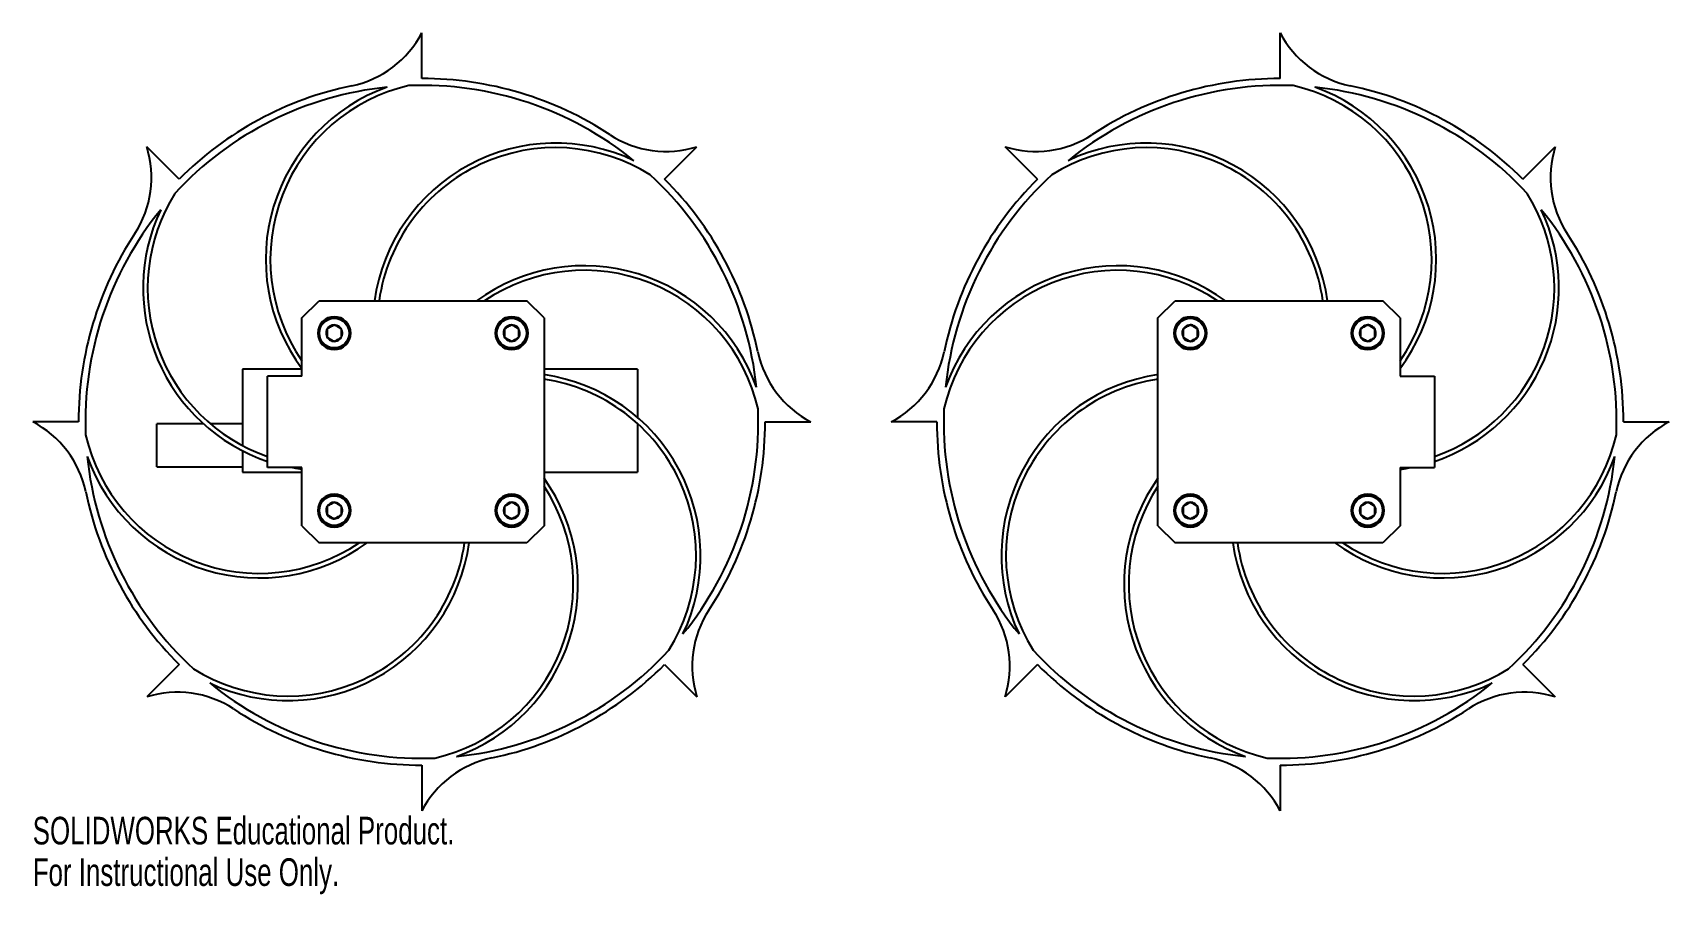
# Model space of a CAD drawing. Header units: millimetres. Extents: x -143 to 143, y 98 to 248.
import ezdxf

# ---------------------------------------------------------------- set-up
doc = ezdxf.new("R2010")
doc.units = ezdxf.units.MM
doc.styles.add('SLDTEXTSTYLE0', font='TXT', dxfattribs={"width": 0.7})

msp = doc.modelspace()

# ---------------------------------------------------------------- linework, layer by layer
at = {"color": 7, "linetype": 'Continuous', "lineweight": 25}
for p, q in [((-75, 240.33), (-75, 248.33)), ((75, 240.33), (75, 248.33)), ((-117.43, 222.76), (-123.08, 228.41)), ((-32.57, 222.76), (-26.92, 228.41)), ((32.57, 222.76), (26.92, 228.41)), ((117.43, 222.76), (123.08, 228.41)), ((-95.95, 198.48), (-92.95, 201.48)), ((-92.95, 201.48), (-56.65, 201.48)), ((-53.65, 198.48), (-56.65, 201.48)), ((53.65, 198.48), (56.65, 201.48)), ((56.65, 201.48), (92.95, 201.48)), ((95.95, 198.48), (92.95, 201.48)), ((-95.95, 188.33), (-95.95, 198.48)), ((-53.65, 198.48), (-53.65, 162.18)), ((53.65, 162.18), (53.65, 198.48)), ((95.95, 198.48), (95.95, 188.33)), ((-87.55, 195.83), (-87.72, 195.83)), ((-56.55, 195.83), (-56.72, 195.83)), ((56.55, 195.83), (56.72, 195.83)), ((87.55, 195.83), (87.72, 195.83)), ((-95.95, 189.52), (-106.34, 189.52)), ((-106.34, 189.52), (-106.34, 176.18)), ((-37.34, 189.52), (-53.65, 189.52)), ((-37.34, 189.52), (-37.34, 181.13)), ((-101.95, 172.33), (-101.95, 188.33)), ((-95.95, 188.33), (-101.95, 188.33)), ((95.95, 188.33), (101.95, 188.33)), ((101.95, 188.33), (101.95, 172.33)), ((-135, 180.33), (-143, 180.33)), ((-15, 180.33), (-7, 180.33)), ((15, 180.33), (7, 180.33)), ((135, 180.33), (143, 180.33)), ((-113.14, 179.96), (-121.34, 179.96)), ((-121.34, 172.46), (-121.34, 179.96)), ((-106.34, 179.96), (-111.93, 179.96)), ((-37.34, 180.06), (-37.34, 171.52)), ((-106.34, 175.28), (-106.34, 171.52)), ((-121.34, 172.46), (-106.34, 172.46)), ((-95.95, 172.33), (-101.95, 172.33)), ((-95.95, 162.18), (-95.95, 172.33)), ((95.95, 172.33), (101.95, 172.33)), ((95.95, 172.33), (95.95, 162.18)), ((-106.34, 171.52), (-95.95, 171.52)), ((-53.65, 171.52), (-37.34, 171.52)), ((-87.55, 164.83), (-87.72, 164.83)), ((-56.55, 164.83), (-56.72, 164.83)), ((56.55, 164.83), (56.72, 164.83)), ((87.55, 164.83), (87.72, 164.83)), ((-95.95, 162.18), (-92.95, 159.18)), ((-53.65, 162.18), (-56.65, 159.18)), ((53.65, 162.18), (56.65, 159.18)), ((95.95, 162.18), (92.95, 159.18)), ((-56.65, 159.18), (-92.95, 159.18)), ((92.95, 159.18), (56.65, 159.18)), ((-117.43, 137.9), (-123.08, 132.25)), ((-32.57, 137.9), (-26.92, 132.25)), ((32.57, 137.9), (26.92, 132.25)), ((117.43, 137.9), (123.08, 132.25)), ((-75, 120.33), (-75, 112.33)), ((75, 120.33), (75, 112.33))]:
    msp.add_line(p, q, dxfattribs=at)
at = {"color": 7, "linetype": 'Continuous', "lineweight": 25, "flags": 128}
for points in [[(-95.95, 172.03), (-97.02, 172.19), (-97.8, 172.33)], [(95.95, 172.03), (97.02, 172.19), (97.8, 172.33)]]:
    msp.add_lwpolyline(points, dxfattribs=at)
at = {"color": 7, "linetype": 'Continuous', "lineweight": 25}
for centre, radius in [((-90.3, 195.83), 2.75), ((-90.3, 195.83), 2.59), ((-59.3, 195.83), 2.75), ((-59.3, 195.83), 2.59), ((59.3, 195.83), 2.75), ((59.3, 195.83), 2.59), ((90.3, 195.83), 2.75), ((90.3, 195.83), 2.59), ((-90.3, 164.83), 2.75), ((-90.3, 164.83), 2.59), ((-59.3, 164.83), 2.75), ((-59.3, 164.83), 2.59), ((59.3, 164.83), 2.75), ((59.3, 164.83), 2.59), ((90.3, 164.83), 2.75), ((90.3, 164.83), 2.59)]:
    msp.add_circle(centre, radius, dxfattribs=at)
for centre, radius, start, end in [((-90.85, 256.56), 17.86, 281.7453, 332.5686), ((90.85, 256.56), 17.86, 207.4314, 258.2547), ((-75, 180.33), 60, 56.7453, 90), ((75, 180.33), 60, 90, 123.2547), ((-75, 180.33), 58.8, 95.9098, 137.2289), ((-75, 180.33), 60, 101.7453, 135), ((-70.32, 208.72), 31.96, 109.6297, 216.6748), ((-70.32, 208.72), 31.16, 102.9238, 214.651), ((-75, 180.33), 58.8, 50.9098, 92.2289), ((75, 180.33), 58.8, 87.7711, 129.0902), ((70.32, 208.72), 31.16, 325.349, 77.0762), ((70.32, 208.72), 31.96, 323.3252, 70.3703), ((75, 180.33), 58.8, 42.7711, 84.0902), ((75, 180.33), 60, 45, 78.2547), ((-51.62, 197.09), 31.96, 64.6297, 172.1074), ((-32.31, 245.44), 17.86, 236.7453, 287.5686), ((32.31, 245.44), 17.86, 252.4314, 303.2547), ((51.62, 197.09), 31.96, 7.8926, 115.3703), ((-140.11, 223.02), 17.86, 326.7453, 17.5686), ((-51.62, 197.09), 31.16, 57.9238, 171.9034), ((51.62, 197.09), 31.16, 8.0966, 122.0762), ((140.11, 223.02), 17.86, 162.4314, 213.2547), ((-75, 180.33), 58.8, 5.9098, 47.2289), ((75, 180.33), 58.8, 132.7711, 174.0902), ((-91.76, 203.71), 31.16, 147.9238, 250.914), ((-75, 180.33), 60, 11.7453, 45), ((75, 180.33), 60, 135, 168.2547), ((91.76, 203.71), 31.16, 289.086, 32.0762), ((-75, 180.33), 58.8, 140.9098, 182.2289), ((-91.76, 203.71), 31.96, 154.6297, 251.4095), ((91.76, 203.71), 31.96, 288.5905, 25.3703), ((75, 180.33), 58.8, 357.7711, 39.0902), ((-75, 180.33), 60, 146.7453, 180), ((75, 180.33), 60, 0, 33.2547), ((-46.61, 175.65), 31.96, 19.6297, 126.0702), ((-46.61, 175.65), 31.16, 12.9238, 123.9988), ((46.61, 175.65), 31.16, 56.0012, 167.0762), ((46.61, 175.65), 31.96, 53.9298, 160.3703), ((-90.3, 195.83), 2.88, 90, 270), ((-90.3, 195.83), 2.88, 270, 90), ((-59.3, 195.83), 2.88, 90, 270), ((-59.3, 195.83), 2.88, 270, 90), ((59.3, 195.83), 2.88, 90, 270), ((59.3, 195.83), 2.88, 270, 90), ((90.3, 195.83), 2.88, 90, 270), ((90.3, 195.83), 2.88, 270, 90), ((-90.3, 195.83), 1.44, 150, 90), ((-90.3, 195.83), 1.44, 90, 150), ((-59.3, 195.83), 1.44, 150, 90), ((-59.3, 195.83), 1.44, 90, 150), ((59.3, 195.83), 1.44, 330, 270), ((59.3, 195.83), 1.44, 270, 330), ((90.3, 195.83), 1.44, 330, 270), ((90.3, 195.83), 1.44, 270, 330), ((1.23, 196.18), 17.86, 191.7453, 242.5686), ((-1.23, 196.18), 17.86, 297.4314, 348.2547), ((-58.24, 156.95), 31.96, 334.6297, 81.7453), ((-58.24, 156.95), 31.16, 327.9238, 81.5318), ((58.24, 156.95), 31.96, 98.2547, 205.3703), ((58.24, 156.95), 31.16, 98.4682, 212.0762), ((-151.23, 164.48), 17.86, 11.7453, 62.5686), ((-75, 180.33), 58.8, 320.9098, 2.2289), ((-75, 180.33), 60, 326.7453, 0), ((75, 180.33), 60, 180, 213.2547), ((75, 180.33), 58.8, 177.7711, 219.0902), ((151.23, 164.48), 17.86, 117.4314, 168.2547), ((-103.39, 185.01), 31.16, 192.9238, 303.9988), ((103.39, 185.01), 31.16, 236.0012, 347.0762), ((-75, 180.33), 58.8, 185.9098, 227.2289), ((-103.39, 185.01), 31.96, 199.6297, 306.0702), ((103.39, 185.01), 31.96, 233.9298, 340.3703), ((75, 180.33), 58.8, 312.7711, 354.0902), ((-79.68, 151.94), 31.16, 282.9238, 33.3354), ((-79.68, 151.94), 31.96, 289.6297, 35.4567), ((79.68, 151.94), 31.96, 144.5433, 250.3703), ((79.68, 151.94), 31.16, 146.6646, 257.0762), ((-75, 180.33), 60, 191.7453, 225), ((-90.3, 164.83), 2.88, 90, 270), ((-90.3, 164.83), 1.44, 150, 90), ((-90.3, 164.83), 1.44, 90, 150), ((-90.3, 164.83), 2.88, 270, 90), ((-59.3, 164.83), 2.88, 90, 270), ((-59.3, 164.83), 1.44, 30, 330), ((-59.3, 164.83), 2.88, 270, 90), ((59.3, 164.83), 2.88, 90, 270), ((59.3, 164.83), 1.44, 330, 270), ((59.3, 164.83), 2.88, 270, 90), ((90.3, 164.83), 2.88, 90, 270), ((90.3, 164.83), 1.44, 30, 330), ((90.3, 164.83), 2.88, 270, 90), ((75, 180.33), 60, 315, 348.2547), ((-59.3, 164.83), 1.44, 330, 30), ((59.3, 164.83), 1.44, 270, 330), ((90.3, 164.83), 1.44, 330, 30), ((-98.38, 163.57), 31.16, 237.9238, 351.9034), ((-98.38, 163.57), 31.96, 244.6297, 352.1074), ((98.38, 163.57), 31.96, 187.8926, 295.3703), ((98.38, 163.57), 31.16, 188.0966, 302.0762), ((-9.89, 137.64), 17.86, 146.7453, 197.5686), ((9.89, 137.64), 17.86, 342.4314, 33.2547), ((-75, 180.33), 58.8, 275.9098, 317.2289), ((75, 180.33), 58.8, 222.7711, 264.0902), ((-75, 180.33), 60, 281.7453, 315), ((75, 180.33), 60, 225, 258.2547), ((-75, 180.33), 58.8, 230.9098, 272.2289), ((75, 180.33), 58.8, 267.7711, 309.0902), ((-117.69, 115.22), 17.86, 56.7453, 107.5686), ((117.69, 115.22), 17.86, 72.4314, 123.2547), ((-75, 180.33), 60, 236.7453, 270), ((75, 180.33), 60, 270, 303.2547), ((-59.15, 104.1), 17.86, 101.7453, 152.5686), ((59.15, 104.1), 17.86, 27.4314, 78.2547)]:
    msp.add_arc(centre, radius, start, end, dxfattribs=at)
for points, knots in [([(-90.3, 197.27), (-90.42, 197.21), (-90.64, 197.08), (-90.97, 196.88), (-91.28, 196.71), (-91.45, 196.61), (-91.55, 196.55)], [0, 0, 0, 0, 0.3000115, 0.5530827, 0.7579539, 1, 1, 1, 1]), ([(-91.55, 196.55), (-91.55, 196.41), (-91.55, 196.16), (-91.55, 195.77), (-91.55, 195.43), (-91.55, 195.22), (-91.55, 195.11)], [0, 0, 0, 0, 0.300011, 0.553083, 0.757954, 1, 1, 1, 1]), ([(-91.55, 195.11), (-91.43, 195.04), (-91.21, 194.91), (-90.88, 194.72), (-90.57, 194.55), (-90.4, 194.44), (-90.3, 194.39)], [0, 0, 0, 0, 0.3000115, 0.5530827, 0.7579539, 1, 1, 1, 1]), ([(-89.05, 196.55), (-89.17, 196.62), (-89.39, 196.75), (-89.72, 196.94), (-90.03, 197.12), (-90.2, 197.22), (-90.3, 197.27)], [0, 0, 0, 0, 0.3000115, 0.5530827, 0.7579539, 1, 1, 1, 1]), ([(-90.3, 194.39), (-90.18, 194.46), (-89.96, 194.58), (-89.63, 194.78), (-89.32, 194.95), (-89.15, 195.05), (-89.05, 195.11)], [0, 0, 0, 0, 0.3000115, 0.5530827, 0.7579539, 1, 1, 1, 1]), ([(-89.05, 195.11), (-89.05, 195.25), (-89.05, 195.5), (-89.05, 195.89), (-89.05, 196.24), (-89.05, 196.44), (-89.05, 196.55)], [0, 0, 0, 0, 0.300011, 0.553083, 0.757954, 1, 1, 1, 1]), ([(-59.3, 197.27), (-59.42, 197.21), (-59.64, 197.08), (-59.97, 196.88), (-60.28, 196.71), (-60.45, 196.61), (-60.55, 196.55)], [0, 0, 0, 0, 0.3000115, 0.5530827, 0.7579539, 1, 1, 1, 1]), ([(-60.55, 196.55), (-60.55, 196.41), (-60.55, 196.16), (-60.55, 195.77), (-60.55, 195.43), (-60.55, 195.22), (-60.55, 195.11)], [0, 0, 0, 0, 0.300011, 0.553083, 0.757954, 1, 1, 1, 1]), ([(-60.55, 195.11), (-60.43, 195.04), (-60.21, 194.91), (-59.88, 194.72), (-59.57, 194.55), (-59.4, 194.44), (-59.3, 194.39)], [0, 0, 0, 0, 0.300011, 0.553083, 0.757954, 1, 1, 1, 1]), ([(-58.05, 196.55), (-58.17, 196.62), (-58.39, 196.75), (-58.72, 196.94), (-59.03, 197.12), (-59.2, 197.22), (-59.3, 197.27)], [0, 0, 0, 0, 0.300011, 0.553083, 0.757954, 1, 1, 1, 1]), ([(-59.3, 194.39), (-59.18, 194.46), (-58.96, 194.58), (-58.63, 194.78), (-58.32, 194.95), (-58.15, 195.05), (-58.05, 195.11)], [0, 0, 0, 0, 0.3000115, 0.5530827, 0.7579539, 1, 1, 1, 1]), ([(-58.05, 195.11), (-58.05, 195.25), (-58.05, 195.5), (-58.05, 195.89), (-58.05, 196.24), (-58.05, 196.44), (-58.05, 196.55)], [0, 0, 0, 0, 0.300011, 0.553083, 0.757954, 1, 1, 1, 1]), ([(59.3, 197.27), (59.18, 197.21), (58.96, 197.08), (58.63, 196.88), (58.32, 196.71), (58.15, 196.61), (58.05, 196.55)], [0, 0, 0, 0, 0.3000115, 0.5530827, 0.7579539, 1, 1, 1, 1]), ([(58.05, 196.55), (58.05, 196.41), (58.05, 196.16), (58.05, 195.77), (58.05, 195.43), (58.05, 195.22), (58.05, 195.11)], [0, 0, 0, 0, 0.300011, 0.553083, 0.757954, 1, 1, 1, 1]), ([(58.05, 195.11), (58.17, 195.04), (58.39, 194.91), (58.72, 194.72), (59.03, 194.55), (59.2, 194.44), (59.3, 194.39)], [0, 0, 0, 0, 0.300011, 0.553083, 0.757954, 1, 1, 1, 1]), ([(60.55, 196.55), (60.43, 196.62), (60.21, 196.75), (59.88, 196.94), (59.57, 197.12), (59.4, 197.22), (59.3, 197.27)], [0, 0, 0, 0, 0.300011, 0.553083, 0.757954, 1, 1, 1, 1]), ([(59.3, 194.39), (59.42, 194.46), (59.64, 194.58), (59.97, 194.78), (60.28, 194.95), (60.45, 195.05), (60.55, 195.11)], [0, 0, 0, 0, 0.3000115, 0.5530827, 0.7579539, 1, 1, 1, 1]), ([(60.55, 195.11), (60.55, 195.25), (60.55, 195.5), (60.55, 195.89), (60.55, 196.24), (60.55, 196.44), (60.55, 196.55)], [0, 0, 0, 0, 0.300011, 0.553083, 0.757954, 1, 1, 1, 1]), ([(90.3, 197.27), (90.18, 197.21), (89.96, 197.08), (89.63, 196.88), (89.32, 196.71), (89.15, 196.61), (89.05, 196.55)], [0, 0, 0, 0, 0.3000115, 0.5530827, 0.7579539, 1, 1, 1, 1]), ([(89.05, 196.55), (89.05, 196.41), (89.05, 196.16), (89.05, 195.77), (89.05, 195.43), (89.05, 195.22), (89.05, 195.11)], [0, 0, 0, 0, 0.300011, 0.553083, 0.757954, 1, 1, 1, 1]), ([(89.05, 195.11), (89.17, 195.04), (89.39, 194.91), (89.72, 194.72), (90.03, 194.55), (90.2, 194.44), (90.3, 194.39)], [0, 0, 0, 0, 0.3000115, 0.5530827, 0.7579539, 1, 1, 1, 1]), ([(91.55, 196.55), (91.43, 196.62), (91.21, 196.75), (90.88, 196.94), (90.57, 197.12), (90.4, 197.22), (90.3, 197.27)], [0, 0, 0, 0, 0.3000115, 0.5530827, 0.7579539, 1, 1, 1, 1]), ([(90.3, 194.39), (90.42, 194.46), (90.64, 194.58), (90.97, 194.78), (91.28, 194.95), (91.45, 195.05), (91.55, 195.11)], [0, 0, 0, 0, 0.3000115, 0.5530827, 0.7579539, 1, 1, 1, 1]), ([(91.55, 195.11), (91.55, 195.25), (91.55, 195.5), (91.55, 195.89), (91.55, 196.24), (91.55, 196.44), (91.55, 196.55)], [0, 0, 0, 0, 0.300011, 0.553083, 0.757954, 1, 1, 1, 1]), ([(-90.3, 166.27), (-90.42, 166.21), (-90.64, 166.08), (-90.97, 165.88), (-91.28, 165.71), (-91.45, 165.61), (-91.55, 165.55)], [0, 0, 0, 0, 0.3000115, 0.5530827, 0.7579539, 1, 1, 1, 1]), ([(-89.05, 165.55), (-89.17, 165.62), (-89.39, 165.75), (-89.72, 165.94), (-90.03, 166.12), (-90.2, 166.22), (-90.3, 166.27)], [0, 0, 0, 0, 0.3000115, 0.5530827, 0.7579539, 1, 1, 1, 1]), ([(-59.3, 166.27), (-59.42, 166.21), (-59.64, 166.08), (-59.97, 165.88), (-60.28, 165.71), (-60.45, 165.61), (-60.55, 165.55)], [0, 0, 0, 0, 0.3000115, 0.5530827, 0.7579539, 1, 1, 1, 1]), ([(-58.05, 165.55), (-58.17, 165.62), (-58.39, 165.75), (-58.72, 165.94), (-59.03, 166.12), (-59.2, 166.22), (-59.3, 166.27)], [0, 0, 0, 0, 0.300011, 0.553083, 0.757954, 1, 1, 1, 1]), ([(59.3, 166.27), (59.18, 166.21), (58.96, 166.08), (58.63, 165.88), (58.32, 165.71), (58.15, 165.61), (58.05, 165.55)], [0, 0, 0, 0, 0.3000115, 0.5530827, 0.7579539, 1, 1, 1, 1]), ([(60.55, 165.55), (60.43, 165.62), (60.21, 165.75), (59.88, 165.94), (59.57, 166.12), (59.4, 166.22), (59.3, 166.27)], [0, 0, 0, 0, 0.300011, 0.553083, 0.757954, 1, 1, 1, 1]), ([(90.3, 166.27), (90.18, 166.21), (89.96, 166.08), (89.63, 165.88), (89.32, 165.71), (89.15, 165.61), (89.05, 165.55)], [0, 0, 0, 0, 0.3000115, 0.5530827, 0.7579539, 1, 1, 1, 1]), ([(91.55, 165.55), (91.43, 165.62), (91.21, 165.75), (90.88, 165.94), (90.57, 166.12), (90.4, 166.22), (90.3, 166.27)], [0, 0, 0, 0, 0.3000115, 0.5530827, 0.7579539, 1, 1, 1, 1]), ([(-91.55, 165.55), (-91.55, 165.41), (-91.55, 165.16), (-91.55, 164.77), (-91.55, 164.43), (-91.55, 164.22), (-91.55, 164.11)], [0, 0, 0, 0, 0.300011, 0.553083, 0.757954, 1, 1, 1, 1]), ([(-91.55, 164.11), (-91.43, 164.04), (-91.21, 163.91), (-90.88, 163.72), (-90.57, 163.55), (-90.4, 163.44), (-90.3, 163.39)], [0, 0, 0, 0, 0.3000115, 0.5530827, 0.7579539, 1, 1, 1, 1]), ([(-90.3, 163.39), (-90.18, 163.46), (-89.96, 163.58), (-89.63, 163.78), (-89.32, 163.95), (-89.15, 164.05), (-89.05, 164.11)], [0, 0, 0, 0, 0.3000115, 0.5530827, 0.7579539, 1, 1, 1, 1]), ([(-89.05, 164.11), (-89.05, 164.25), (-89.05, 164.5), (-89.05, 164.89), (-89.05, 165.24), (-89.05, 165.44), (-89.05, 165.55)], [0, 0, 0, 0, 0.300011, 0.553083, 0.757954, 1, 1, 1, 1]), ([(-60.55, 165.55), (-60.55, 165.41), (-60.55, 165.16), (-60.55, 164.77), (-60.55, 164.43), (-60.55, 164.22), (-60.55, 164.11)], [0, 0, 0, 0, 0.300011, 0.553083, 0.757954, 1, 1, 1, 1]), ([(-60.55, 164.11), (-60.43, 164.04), (-60.21, 163.91), (-59.88, 163.72), (-59.57, 163.55), (-59.4, 163.44), (-59.3, 163.39)], [0, 0, 0, 0, 0.300011, 0.553083, 0.757954, 1, 1, 1, 1]), ([(-59.3, 163.39), (-59.18, 163.46), (-58.96, 163.58), (-58.63, 163.78), (-58.32, 163.95), (-58.15, 164.05), (-58.05, 164.11)], [0, 0, 0, 0, 0.3000115, 0.5530827, 0.7579539, 1, 1, 1, 1]), ([(-58.05, 164.11), (-58.05, 164.25), (-58.05, 164.5), (-58.05, 164.89), (-58.05, 165.24), (-58.05, 165.44), (-58.05, 165.55)], [0, 0, 0, 0, 0.300011, 0.553083, 0.757954, 1, 1, 1, 1]), ([(58.05, 165.55), (58.05, 165.41), (58.05, 165.16), (58.05, 164.77), (58.05, 164.43), (58.05, 164.22), (58.05, 164.11)], [0, 0, 0, 0, 0.300011, 0.553083, 0.757954, 1, 1, 1, 1]), ([(58.05, 164.11), (58.17, 164.04), (58.39, 163.91), (58.72, 163.72), (59.03, 163.55), (59.2, 163.44), (59.3, 163.39)], [0, 0, 0, 0, 0.300011, 0.553083, 0.757954, 1, 1, 1, 1]), ([(59.3, 163.39), (59.42, 163.46), (59.64, 163.58), (59.97, 163.78), (60.28, 163.95), (60.45, 164.05), (60.55, 164.11)], [0, 0, 0, 0, 0.3000115, 0.5530827, 0.7579539, 1, 1, 1, 1]), ([(60.55, 164.11), (60.55, 164.25), (60.55, 164.5), (60.55, 164.89), (60.55, 165.24), (60.55, 165.44), (60.55, 165.55)], [0, 0, 0, 0, 0.300011, 0.553083, 0.757954, 1, 1, 1, 1]), ([(89.05, 165.55), (89.05, 165.41), (89.05, 165.16), (89.05, 164.77), (89.05, 164.43), (89.05, 164.22), (89.05, 164.11)], [0, 0, 0, 0, 0.300011, 0.553083, 0.757954, 1, 1, 1, 1]), ([(89.05, 164.11), (89.17, 164.04), (89.39, 163.91), (89.72, 163.72), (90.03, 163.55), (90.2, 163.44), (90.3, 163.39)], [0, 0, 0, 0, 0.3000115, 0.5530827, 0.7579539, 1, 1, 1, 1]), ([(90.3, 163.39), (90.42, 163.46), (90.64, 163.58), (90.97, 163.78), (91.28, 163.95), (91.45, 164.05), (91.55, 164.11)], [0, 0, 0, 0, 0.3000115, 0.5530827, 0.7579539, 1, 1, 1, 1]), ([(91.55, 164.11), (91.55, 164.25), (91.55, 164.5), (91.55, 164.89), (91.55, 165.24), (91.55, 165.44), (91.55, 165.55)], [0, 0, 0, 0, 0.300011, 0.553083, 0.757954, 1, 1, 1, 1])]:
    msp.add_open_spline(points, degree=3, knots=knots, dxfattribs=at)

# ---------------------------------------------------------------- texts
at = {"color": 7, "linetype": 'Continuous', "char_height": 4.8336, "attachment_point": 1, "style": 'SLDTEXTSTYLE0'}
for s, insert in [('SOLIDWORKS Educational Product.', (-143, 111.31)), ('For Instructional Use Only.', (-143, 104.06))]:
    msp.add_mtext(s, dxfattribs=dict(at, insert=insert))

doc.saveas('drawing.dxf')
